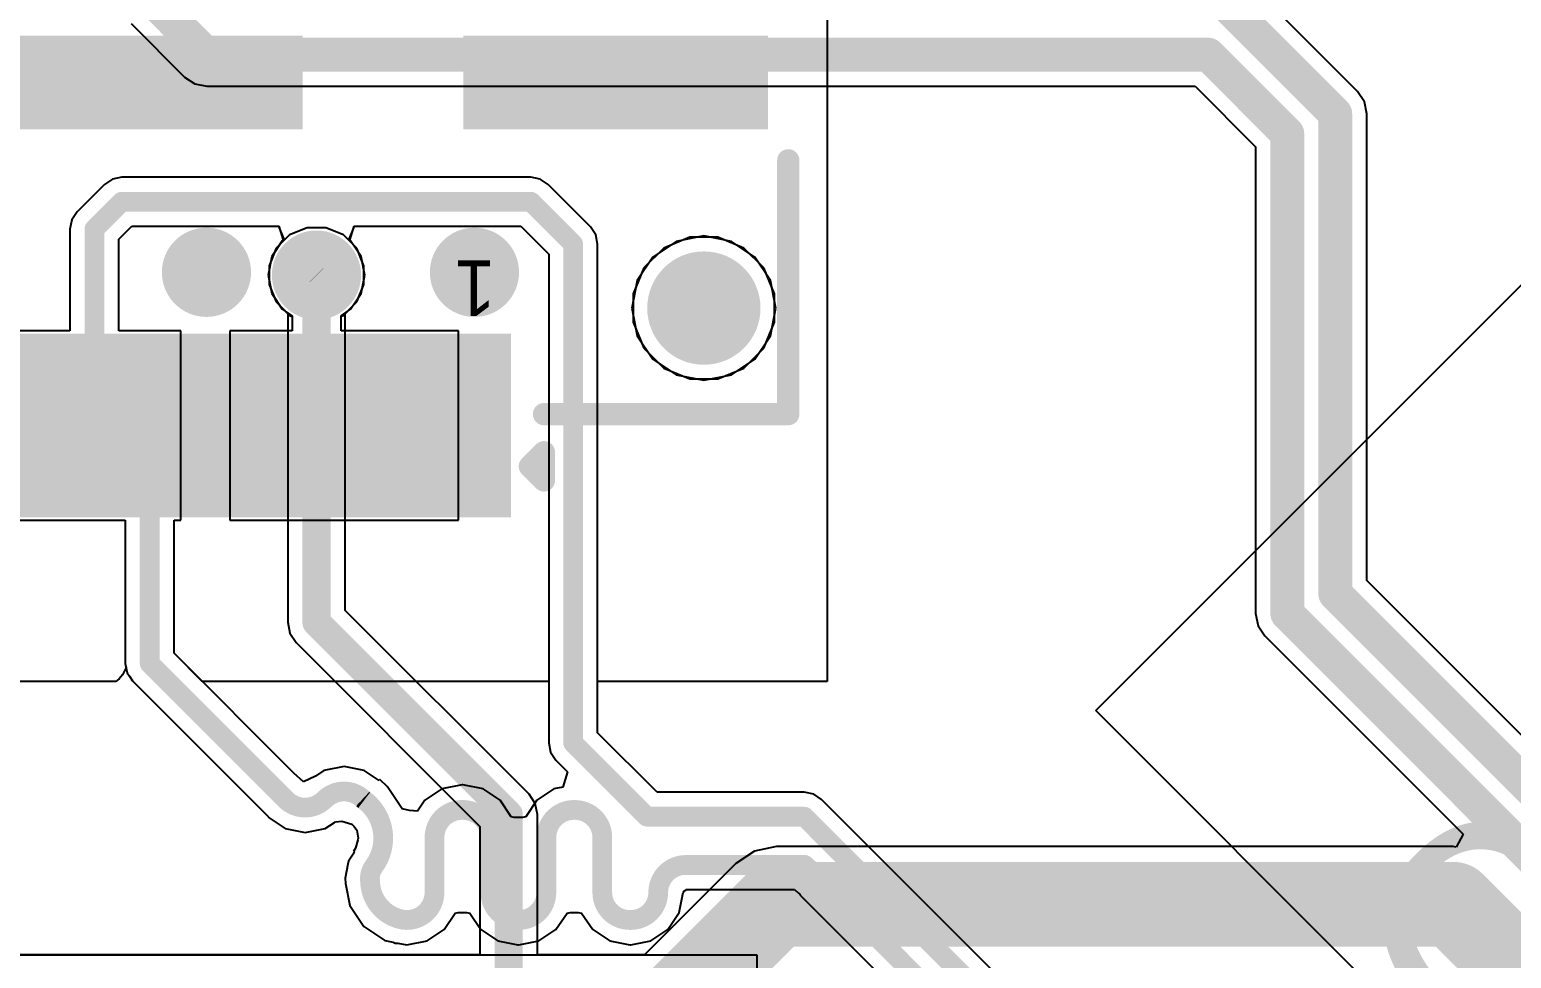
# Model space of a CAD drawing. Header units: millimetres. Extents: x -23 to 83, y -38 to 11.
# Drawn here: x 18.42 to 31.76, y -10.01 to -1.65 of the extents above; entities that cross this region are included whole.
import ezdxf

# ---------------------------------------------------------------- set-up
doc = ezdxf.new("R2010")
doc.units = ezdxf.units.MM
for name, color, linetype in [('BottomLayer', 5, 'Continuous'), ('BottomSolder', 6, 'Continuous'), ('PadHoleLayer', 156, 'Continuous'), ('TopLayer', 1, 'Continuous'), ('TopOverlay', 2, 'Continuous'), ('TopPaste', 8, 'Continuous'), ('TopSolder', 216, 'Continuous'), ('ViaHoleLayer', 16, 'Continuous')]:
    doc.layers.add(name, color=color, linetype=linetype)
doc.styles.add('Arial', font='', dxfattribs={"height": 0.2})
doc.styles.get('Arial').set_extended_font_data('Arial')

# ---------------------------------------------------------------- blocks, each defined once
blk = doc.blocks.new('QTH_030_01_L_D_A_K_TR_2')
at = {"layer": 'BottomSolder'}
h = blk.add_hatch(color=6, dxfattribs=at)
edge = h.paths.add_edge_path()
edge.add_arc((-9.2399993, 2.03000102), 0.1016, 0, 360)
at = {"layer": 'PadHoleLayer'}
h = blk.add_hatch(color=156, dxfattribs=at)
edge = h.paths.add_edge_path()
edge.add_arc((-9.2399993, 2.03000102), 0.50999898, 0, 360)
at = {"layer": 'TopLayer'}
for points in [[(-7.402501069999999, 3.811000759999999), (-7.09750041, 3.811000759999999), (-7.09750041, 2.36100112), (-7.402501069999999, 2.36100112)], [(-6.90249953, 3.811000759999999), (-6.59749887, 3.811000759999999), (-6.59749887, 2.36100112), (-6.90249953, 2.36100112)], [(-6.40250053, 3.811000759999999), (-6.097499869999999, 3.811000759999999), (-6.097499869999999, 2.36100112), (-6.40250053, 2.36100112)], [(-5.902501529999999, 3.811000759999999), (-5.597500869999999, 3.811000759999999), (-5.597500869999999, 2.36100112), (-5.902501529999999, 2.36100112)], [(-5.40249999, 3.811000759999999), (-5.09749933, 3.811000759999999), (-5.09749933, 2.36100112), (-5.40249999, 2.36100112)], [(-4.90250099, 3.811000759999999), (-4.59750033, 3.811000759999999), (-4.59750033, 2.36100112), (-4.90250099, 2.36100112)], [(-4.40249945, 3.811000759999999), (-4.09749879, 3.811000759999999), (-4.09749879, 2.36100112), (-4.40249945, 2.36100112)], [(-3.90250045, 3.811000759999999), (-3.59749979, 3.811000759999999), (-3.59749979, 2.36100112), (-3.90250045, 2.36100112)], [(-3.40250145, 3.811000759999999), (-3.09750079, 3.811000759999999), (-3.09750079, 2.36100112), (-3.40250145, 2.36100112)], [(-9.714999619999999, 0.32000063), (-7.17499962, 0.32000063), (-7.17499962, -0.32000063), (-9.714999619999999, -0.32000063)], [(-5.52500038, 0.32000063), (-0.8249996199999998, 0.32000063), (-0.8249996199999998, -0.32000063), (-5.52500038, -0.32000063)]]:
    blk.add_hatch(color=1, dxfattribs=at).paths.add_polyline_path(points)
at = {"layer": 'TopPaste'}
for points in [[(-7.402501069999999, 3.811000759999999), (-7.09750041, 3.811000759999999), (-7.09750041, 2.36100112), (-7.402501069999999, 2.36100112)], [(-6.90249953, 3.811000759999999), (-6.59749887, 3.811000759999999), (-6.59749887, 2.36100112), (-6.90249953, 2.36100112)], [(-6.40250053, 3.811000759999999), (-6.097499869999999, 3.811000759999999), (-6.097499869999999, 2.36100112), (-6.40250053, 2.36100112)], [(-5.902501529999999, 3.811000759999999), (-5.597500869999999, 3.811000759999999), (-5.597500869999999, 2.36100112), (-5.902501529999999, 2.36100112)], [(-5.40249999, 3.811000759999999), (-5.09749933, 3.811000759999999), (-5.09749933, 2.36100112), (-5.40249999, 2.36100112)], [(-4.90250099, 3.811000759999999), (-4.59750033, 3.811000759999999), (-4.59750033, 2.36100112), (-4.90250099, 2.36100112)], [(-4.40249945, 3.811000759999999), (-4.09749879, 3.811000759999999), (-4.09749879, 2.36100112), (-4.40249945, 2.36100112)], [(-3.90250045, 3.811000759999999), (-3.59749979, 3.811000759999999), (-3.59749979, 2.36100112), (-3.90250045, 2.36100112)], [(-3.40250145, 3.811000759999999), (-3.09750079, 3.811000759999999), (-3.09750079, 2.36100112), (-3.40250145, 2.36100112)], [(-9.714999619999999, 0.32000063), (-7.17499962, 0.32000063), (-7.17499962, -0.32000063), (-9.714999619999999, -0.32000063)], [(-5.52500038, 0.32000063), (-0.8249996199999998, 0.32000063), (-0.8249996199999998, -0.32000063), (-5.52500038, -0.32000063)]]:
    blk.add_hatch(color=8, dxfattribs=at).paths.add_polyline_path(points)
at = {"layer": 'TopSolder'}
for points in [[(-7.504101069999999, 3.91260076), (-6.99590041, 3.91260076), (-6.99590041, 2.25940112), (-7.504101069999999, 2.25940112)], [(-7.00409953, 3.91260076), (-6.49589887, 3.91260076), (-6.49589887, 2.25940112), (-7.00409953, 2.25940112)], [(-6.50410053, 3.91260076), (-5.99589987, 3.91260076), (-5.99589987, 2.25940112), (-6.50410053, 2.25940112)], [(-6.00410153, 3.91260076), (-5.49590087, 3.91260076), (-5.49590087, 2.25940112), (-6.00410153, 2.25940112)], [(-5.504099989999999, 3.91260076), (-4.995899329999999, 3.91260076), (-4.995899329999999, 2.25940112), (-5.504099989999999, 2.25940112)], [(-5.00410099, 3.91260076), (-4.49590033, 3.91260076), (-4.49590033, 2.25940112), (-5.00410099, 2.25940112)], [(-4.50409945, 3.91260076), (-3.99589879, 3.91260076), (-3.99589879, 2.25940112), (-4.50409945, 2.25940112)], [(-4.00410045, 3.91260076), (-3.49589979, 3.91260076), (-3.49589979, 2.25940112), (-4.00410045, 2.25940112)], [(-3.504101449999999, 3.91260076), (-2.99590079, 3.91260076), (-2.99590079, 2.25940112), (-3.504101449999999, 2.25940112)], [(-9.81659962, 0.42160063), (-7.07339962, 0.42160063), (-7.07339962, -0.42160063), (-9.81659962, -0.42160063)], [(-5.62660038, 0.42160063), (-0.7233996199999999, 0.42160063), (-0.7233996199999999, -0.42160063), (-5.62660038, -0.42160063)]]:
    blk.add_hatch(color=216, dxfattribs=at).paths.add_polyline_path(points)
h = blk.add_hatch(color=216, dxfattribs=at)
edge = h.paths.add_edge_path()
edge.add_arc((-9.2399993, 2.03000102), 0.1016, 0, 360)
at = {"layer": 'TopOverlay', "const_width": 0.1999996}
for points in [[(-7.67299964, 3.4544), (-7.799999639999999, 3.581399999999999)], [(-7.799999639999999, 3.581399999999999), (-7.799999639999999, 3.3274)], [(-7.67299964, 3.4544), (-7.799999639999999, 3.3274)], [(-7.799999639999999, 2.98500038), (-10.00000032, 2.98500038)], [(-10.00000032, 2.98500038), (-10.00000032, 0.7000011399999999)]]:
    blk.add_lwpolyline(points, dxfattribs=at)
at = {"layer": 'TopOverlay', "const_width": 0.0999998}
for points in [[(-7.849999540000001, 3.581399999999999, 1), (-7.74999974, 3.581399999999999, 1)], [(-7.849999540000001, 3.581399999999999, 1), (-7.74999974, 3.581399999999999, 1)], [(-7.72299954, 3.4544, 1), (-7.622999739999999, 3.4544, 1)], [(-7.72299954, 3.4544, 1), (-7.622999739999999, 3.4544, 1)], [(-7.849999540000001, 3.3274, 1), (-7.74999974, 3.3274, 1)], [(-7.849999540000001, 3.3274, 1), (-7.74999974, 3.3274, 1)], [(-10.05000022, 2.98500038, 1), (-9.950000419999999, 2.98500038, 1)], [(-10.05000022, 2.98500038, 1), (-9.950000419999999, 2.98500038, 1)], [(-7.849999540000001, 2.98500038, 1), (-7.74999974, 2.98500038, 1)], [(-10.05000022, 0.7000011399999999, 1), (-9.950000419999999, 0.7000011399999999, 1)]]:
    blk.add_lwpolyline(points, format="xyb", close=True, dxfattribs=at)
at = {"layer": 'TopOverlay'}
blk.add_text('1', height=0.499999, dxfattribs=at).set_placement((-7.365999999999999, 1.6002))

msp = doc.modelspace()

# ---------------------------------------------------------------- hatches: boundary and pattern name
at = {"layer": 'BottomLayer'}
h = msp.add_hatch(color=5, dxfattribs=at)
edge = h.paths.add_edge_path()
edge.add_arc((20.01144334, -3.83809494), 0.2999994, 0, 360)
h = msp.add_hatch(color=5, dxfattribs=at)
edge = h.paths.add_edge_path()
edge.add_arc((21.00204334, -3.86349494), 0.2999994, 0, 360)
h = msp.add_hatch(color=5, dxfattribs=at)
edge = h.paths.add_edge_path()
edge.add_arc((22.42444334, -3.83809494), 0.2999994, 0, 360)
at = {"layer": 'BottomSolder'}
h = msp.add_hatch(color=6, dxfattribs=at)
edge = h.paths.add_edge_path()
edge.add_arc((20.01144334, -3.83809494), 0.4015993999999999, 0, 360)
h = msp.add_hatch(color=6, dxfattribs=at)
edge = h.paths.add_edge_path()
edge.add_arc((21.00204334, -3.86349494), 0.4015993999999999, 0, 360)
h = msp.add_hatch(color=6, dxfattribs=at)
edge = h.paths.add_edge_path()
edge.add_arc((22.42444334, -3.83809494), 0.4015993999999999, 0, 360)
at = {"layer": 'TopLayer'}
h = msp.add_hatch(color=1, dxfattribs=at)
edge = h.paths.add_edge_path()
edge.add_arc((20.01144334, -3.83809494), 0.2999994, 0, 360)
h = msp.add_hatch(color=1, dxfattribs=at)
edge = h.paths.add_edge_path()
edge.add_arc((21.00204334, -3.86349494), 0.2999994, 0, 360)
h = msp.add_hatch(color=1, dxfattribs=at)
edge = h.paths.add_edge_path()
edge.add_arc((22.42444334, -3.83809494), 0.2999994, 0, 360)
at = {"layer": 'TopSolder'}
h = msp.add_hatch(color=216, dxfattribs=at)
edge = h.paths.add_edge_path()
edge.add_arc((20.01144334, -3.83809494), 0.4015993999999999, 0, 360)
h = msp.add_hatch(color=216, dxfattribs=at)
edge = h.paths.add_edge_path()
edge.add_arc((21.00204334, -3.86349494), 0.4015993999999999, 0, 360)
h = msp.add_hatch(color=216, dxfattribs=at)
edge = h.paths.add_edge_path()
edge.add_arc((22.42444334, -3.83809494), 0.4015993999999999, 0, 360)
at = {"layer": 'ViaHoleLayer'}
h = msp.add_hatch(color=16, dxfattribs=at)
edge = h.paths.add_edge_path()
edge.add_arc((20.01144334, -3.83809494), 0.1499997, 0, 360)
h = msp.add_hatch(color=16, dxfattribs=at)
edge = h.paths.add_edge_path()
edge.add_arc((21.00204334, -3.86349494), 0.1499997, 0, 360)
h = msp.add_hatch(color=16, dxfattribs=at)
edge = h.paths.add_edge_path()
edge.add_arc((22.42444334, -3.83809494), 0.1499997, 0, 360)

# ---------------------------------------------------------------- linework, layer by layer
at = {"layer": 'BottomLayer'}
for p, q in [((30.37662962, -2.2104985), (29.41249642, -1.24636276)), ((19.33282392, -1.59949388), (19.8143622, -2.08102962)), ((19.8143622, -2.08102962), (19.81436728, -2.08103724)), ((19.81436728, -2.08103724), (19.90678772, -2.14278972)), ((19.90678772, -2.14278972), (20.01580452, -2.1644737)), ((20.01580452, -2.1644737), (28.91420176, -2.1644737)), ((28.91420176, -2.1644737), (29.4585263, -2.7087957)), ((30.37663724, -2.21050358), (30.37662962, -2.2104985)), ((30.43838972, -2.30292402), (30.37663724, -2.21050358)), ((30.4600737, -2.41194082), (30.43838972, -2.30292402)), ((30.4600737, -6.612999219999999), (30.4600737, -2.41194082)), ((29.4585263, -2.7087957), (29.4585263, -6.909843939999999)), ((20.91710828, -3.43649554), (20.7601693, -3.5015043)), ((21.0869784, -3.43649554), (20.91710828, -3.43649554)), ((21.24391738, -3.5015043), (21.0869784, -3.43649554)), ((20.7601693, -3.5015043), (20.6400527, -3.6216209)), ((21.36403398, -3.6216209), (21.24391738, -3.5015043)), ((24.3634514, -3.52304604), (24.12932944, -3.62002324)), ((24.6168672, -3.52304604), (24.3634514, -3.52304604)), ((24.85098916, -3.62002324), (24.6168672, -3.52304604)), ((20.6400527, -3.6216209), (20.57504394, -3.77855988)), ((21.42904274, -3.77855988), (21.36403398, -3.6216209)), ((24.12932944, -3.62002324), (23.95013752, -3.79921516)), ((25.03018108, -3.79921516), (24.85098916, -3.62002324)), ((20.57504394, -3.77855988), (20.57504394, -3.94843)), ((21.42904274, -3.94843), (21.42904274, -3.77855988)), ((23.95013752, -3.79921516), (23.85316032, -4.03333712)), ((25.12715828, -4.03333712), (25.03018108, -3.79921516)), ((20.57504394, -3.94843), (20.6400527, -4.10536898)), ((21.36403398, -4.10536898), (21.42904274, -3.94843)), ((20.6400527, -4.10536898), (20.74306748, -4.20838376)), ((21.2610192, -4.20838376), (21.36403398, -4.10536898)), ((23.85316032, -4.03333712), (23.85316032, -4.28675292)), ((25.12715828, -4.28675292), (25.12715828, -4.03333712)), ((20.74306748, -4.20838376), (20.74306748, -6.98826898)), ((21.2610192, -6.88099716), (21.2610192, -4.20838376)), ((23.85316032, -4.28675292), (23.95013752, -4.52087488)), ((25.03018108, -4.52087488), (25.12715828, -4.28675292)), ((23.95013752, -4.52087488), (24.12932944, -4.7000668)), ((24.85098916, -4.7000668), (25.03018108, -4.52087488)), ((24.12932944, -4.7000668), (24.3634514, -4.797044)), ((24.3634514, -4.797044), (24.6168672, -4.797044)), ((24.6168672, -4.797044), (24.85098916, -4.7000668)), ((32.17499534, -8.32792086), (30.4600737, -6.612999219999999)), ((22.91612384, -8.536101799999999), (21.2610192, -6.88099716)), ((29.4585263, -6.909843939999999), (29.45852376, -6.909856639999999)), ((29.45852376, -6.909856639999999), (29.48021028, -7.01887344)), ((20.74306748, -6.98826898), (20.76278042, -7.0873747)), ((29.48021028, -7.01887344), (29.54196276, -7.11129388)), ((20.76278042, -7.0873747), (20.8189195, -7.171392819999999)), ((20.8189195, -7.171392819999999), (22.47402414, -8.826497459999999)), ((29.54196276, -7.11129388), (31.32616544, -8.89549402)), ((22.97226292, -8.620119919999999), (22.91612384, -8.536101799999999)), ((22.99197586, -8.71922564), (22.97226292, -8.620119919999999)), ((22.99197586, -9.9822), (22.99197586, -8.71922564)), ((22.47402414, -8.826497459999999), (22.47402414, -9.9822)), ((31.32616544, -8.89549402), (31.2636027, -9.01253976)), ((24.94642458, -9.046474159999999), (24.77838834, -9.15875232)), ((25.14463602, -9.00704828), (24.94642458, -9.046474159999999)), ((31.23599798, -9.00704828), (25.14463602, -9.00704828)), ((31.2636027, -9.01253976), (31.23599798, -9.00704828)), ((24.77838834, -9.15875232), (23.95494066, -9.9822)), ((4.495799999999999, -9.9822), (24.9682, -9.9822)), ((22.47402414, -9.9822), (4.495799999999999, -9.9822)), ((23.95494066, -9.9822), (22.99197586, -9.9822)), ((24.9682, -9.9822), (24.9682, -27.2034))]:
    msp.add_line(p, q, dxfattribs=at)
for points, const_width in [([(19.53426116, -1.39805664), (20.01580452, -1.8796)], 0.3048), ([(29.21105918, -1.4478), (30.1752, -2.41194082)], 0.3048), ([(20.01580452, -1.8796), (29.03220254, -1.8796)], 0.3048), ([(29.03220254, -1.8796), (29.7434, -2.59079746)], 0.3048), ([(30.1752, -6.731), (30.1752, -2.41194082)], 0.3048), ([(29.7434, -6.909856639999999), (29.7434, -2.59079746)], 0.3048), ([(21.00204334, -6.98826898), (21.00204334, -3.86349494)], 0.254), ([(30.1752, -6.731), (30.20898708, -6.76478708)], 0.3048), ([(30.20898708, -6.76478708), (32.01542491999999, -8.57122492)], 0.3048), ([(29.7434, -6.909856639999999), (33.23671534, -10.40317198)], 0.3048), ([(21.00204334, -6.98826898), (22.733, -8.71922564)], 0.254), ([(22.733, -10.7188), (22.733, -8.71922564)], 0.254), ([(22.1234, -12.54623602), (25.14463602, -9.524999999999999)], 0.7619999999999999), ([(25.14463602, -9.524999999999999), (31.23599798, -9.524999999999999)], 0.7619999999999999), ([(31.23599798, -9.524999999999999), (33.36291016, -11.65191218)], 0.7619999999999999)]:
    msp.add_lwpolyline(points, dxfattribs=dict(at, const_width=const_width))
for points, const_width in [([(19.93960452, -1.8796, 1), (20.09200452, -1.8796, 1)], 0.1524), ([(19.93960452, -1.8796, 1), (20.09200452, -1.8796, 1)], 0.1524), ([(28.95600254, -1.8796, 1), (29.10840254, -1.8796, 1)], 0.1524), ([(28.95600254, -1.8796, 1), (29.10840254, -1.8796, 1)], 0.1524), ([(30.099, -2.41194082, 1), (30.2514, -2.41194082, 1)], 0.1524), ([(30.099, -2.41194082, 1), (30.2514, -2.41194082, 1)], 0.1524), ([(29.6672, -2.59079746, 1), (29.8196, -2.59079746, 1)], 0.1524), ([(29.6672, -2.59079746, 1), (29.8196, -2.59079746, 1)], 0.1524), ([(20.93854334, -3.86349494, 1), (21.06554334, -3.86349494, 1)], 0.127), ([(30.099, -6.731, 1), (30.2514, -6.731, 1)], 0.1524), ([(30.099, -6.731, 1), (30.2514, -6.731, 1)], 0.1524), ([(30.13278708, -6.76478708, 1), (30.28518708, -6.76478708, 1)], 0.1524), ([(30.13278708, -6.76478708, 1), (30.28518708, -6.76478708, 1)], 0.1524), ([(29.6672, -6.909856639999999, 1), (29.8196, -6.909856639999999, 1)], 0.1524), ([(29.6672, -6.909856639999999, 1), (29.8196, -6.909856639999999, 1)], 0.1524), ([(20.93854334, -6.98826898, 1), (21.06554334, -6.98826898, 1)], 0.127), ([(20.93854334, -6.98826898, 1), (21.06554334, -6.98826898, 1)], 0.127), ([(22.6695, -8.71922564, 1), (22.7965, -8.71922564, 1)], 0.127), ([(22.6695, -8.71922564, 1), (22.7965, -8.71922564, 1)], 0.127), ([(24.95413602, -9.524999999999999, 1), (25.33513602, -9.524999999999999, 1)], 0.3809999999999999), ([(24.95413602, -9.524999999999999, 1), (25.33513602, -9.524999999999999, 1)], 0.3809999999999999), ([(31.04549798, -9.524999999999999, 1), (31.42649798, -9.524999999999999, 1)], 0.3809999999999999), ([(31.04549798, -9.524999999999999, 1), (31.42649798, -9.524999999999999, 1)], 0.3809999999999999)]:
    msp.add_lwpolyline(points, format="xyb", close=True, dxfattribs=dict(at, const_width=const_width))
at = {"layer": 'TopLayer'}
for p, q in [((25.5999488, 2.89290506), (25.5999488, -7.521094939999999)), ((19.0937896, -3.04743866), (18.8469016, -3.2943292)), ((19.0937896, -3.04743866), (18.8469016, -3.2943292)), ((19.16520424, -2.99972222), (19.0937896, -3.04743866)), ((19.16520424, -2.99972222), (19.0937896, -3.04743866)), ((19.24944334, -2.98296584), (19.16520424, -2.99972222)), ((19.24944334, -2.98296584), (19.16520424, -2.99972222)), ((22.93244334, -2.98296584), (19.24944334, -2.98296584)), ((22.93244334, -2.98296584), (19.24944334, -2.98296584)), ((23.01668244, -2.99972222), (22.93244334, -2.98296584)), ((23.01668244, -2.99972222), (22.93244334, -2.98296584)), ((23.08809708, -3.0474412), (23.01668244, -2.99972222)), ((23.08809708, -3.0474412), (23.01668244, -2.99972222)), ((23.46909708, -3.4284412), (23.08809708, -3.0474412)), ((23.46909708, -3.4284412), (23.08809708, -3.0474412)), ((18.8469016, -3.2943292), (18.79918262, -3.36574384)), ((18.8469016, -3.2943292), (18.79918262, -3.36574384)), ((18.79918262, -3.36574384), (18.78242624, -3.44998294)), ((18.79918262, -3.36574384), (18.78242624, -3.44998294)), ((18.78242624, -3.44998294), (18.78242624, -4.364045119999999)), ((18.78242624, -3.44998294), (18.78242624, -4.364045119999999)), ((19.22268444, -3.54116132), (19.34062426, -3.42322404)), ((19.22268444, -3.54116132), (19.34062426, -3.42322404)), ((19.34062426, -3.42322404), (20.65884362, -3.42322404)), ((19.34062426, -3.42322404), (20.66378392, -3.42322404)), ((20.65884362, -3.42322404), (20.71144956, -3.55022404)), ((20.66378392, -3.42322404), (20.70231064, -3.55022404)), ((21.29263712, -3.55022404), (21.34524306, -3.42322404)), ((21.30177604, -3.55022404), (21.34030276, -3.42322404)), ((21.34030276, -3.42322404), (22.84126496, -3.42322404)), ((21.34524306, -3.42322404), (22.84126496, -3.42322404)), ((22.84126496, -3.42322404), (23.09331424, -3.67527332)), ((22.84126496, -3.42322404), (23.09331424, -3.67527332)), ((23.51681606, -3.49985584), (23.46909708, -3.4284412)), ((23.51681606, -3.49985584), (23.46909708, -3.4284412)), ((19.22268444, -4.364045119999999), (19.22268444, -3.54116132)), ((19.22268444, -4.364045119999999), (19.22268444, -3.54116132)), ((20.69419534, -3.55564694), (20.5998191, -3.69688872)), ((20.71144956, -3.55022404), (20.6400527, -3.6216209)), ((20.70231064, -3.55022404), (20.69419534, -3.55564694)), ((21.36403398, -3.6216209), (21.29263712, -3.55022404)), ((21.30989134, -3.55564694), (21.30177604, -3.55022404)), ((21.40426758, -3.69688872), (21.30989134, -3.55564694)), ((23.53357244, -3.58409494), (23.51681606, -3.49985584)), ((23.53357244, -3.58409494), (23.51681606, -3.49985584)), ((23.53357244, -7.98226242), (23.53357244, -3.58409494)), ((23.53357244, -7.521094939999999), (23.53357244, -3.58409494)), ((24.24161522, -3.56000558), (24.03090952, -3.70079524)), ((24.3634514, -3.52304604), (24.12932944, -3.62002324)), ((24.4901593, -3.51056702), (24.24161522, -3.56000558)), ((24.6168672, -3.52304604), (24.3634514, -3.52304604)), ((24.73870338, -3.56000558), (24.4901593, -3.51056702)), ((24.85098916, -3.62002324), (24.6168672, -3.52304604)), ((24.94940908, -3.70079524), (24.73870338, -3.56000558)), ((20.5998191, -3.69688872), (20.56667972, -3.86349494)), ((20.6400527, -3.6216209), (20.57504394, -3.77855988)), ((21.42904274, -3.77855988), (21.36403398, -3.6216209)), ((21.43740696, -3.86349494), (21.40426758, -3.69688872)), ((23.09331424, -3.67527332), (23.09331424, -8.0734408)), ((23.09331424, -3.67527332), (23.09331424, -7.521094939999999)), ((24.03090952, -3.70079524), (23.89011986, -3.91150094)), ((24.12932944, -3.62002324), (23.95013752, -3.79921516)), ((25.03018108, -3.79921516), (24.85098916, -3.62002324)), ((25.09019874, -3.91150094), (24.94940908, -3.70079524)), ((28.02010652, -7.783070539999999), (32.10950652, -3.69367054)), ((20.56667972, -3.86349494), (20.5998191, -4.03010116)), ((20.57504394, -3.77855988), (20.57504394, -3.94843)), ((21.40426758, -4.03010116), (21.43740696, -3.86349494)), ((21.42904274, -3.94843), (21.42904274, -3.77855988)), ((23.95013752, -3.79921516), (23.85316032, -4.03333712)), ((25.12715828, -4.03333712), (25.03018108, -3.79921516)), ((20.57504394, -3.94843), (20.6400527, -4.10536898)), ((21.36403398, -4.10536898), (21.42904274, -3.94843)), ((23.89011986, -3.91150094), (23.8406813, -4.160045019999999)), ((25.1396373, -4.160045019999999), (25.09019874, -3.91150094)), ((20.5998191, -4.03010116), (20.69419534, -4.17134294)), ((20.6400527, -4.10536898), (20.7601693, -4.22548558)), ((21.24391738, -4.22548558), (21.36403398, -4.10536898)), ((21.30989134, -4.17134294), (21.40426758, -4.03010116)), ((23.85316032, -4.03333712), (23.85316032, -4.28675292)), ((25.12715828, -4.28675292), (25.12715828, -4.03333712)), ((20.69419534, -4.17134294), (20.78293024, -4.230634159999999)), ((20.7601693, -4.22548558), (20.78293024, -4.23491406)), ((20.78293024, -4.230634159999999), (20.78293024, -4.364045119999999)), ((20.78293024, -4.23491406), (20.78293024, -4.364045119999999)), ((21.22318844, -4.229277799999999), (21.30989134, -4.17134294)), ((21.22318844, -4.23407332), (21.24391738, -4.22548558)), ((21.22318844, -4.364045119999999), (21.22318844, -4.229277799999999)), ((21.22318844, -4.364045119999999), (21.22318844, -4.23407332)), ((23.8406813, -4.160045019999999), (23.89011986, -4.4085891)), ((25.09019874, -4.4085891), (25.1396373, -4.160045019999999)), ((18.78242624, -4.364045119999999), (17.72066052, -4.364045119999999)), ((18.78242624, -4.364045119999999), (17.72066052, -4.364045119999999)), ((19.77965818, -4.364045119999999), (19.22268444, -4.364045119999999)), ((19.77965818, -4.364045119999999), (19.22268444, -4.364045119999999)), ((19.77965818, -6.06804476), (19.77965818, -4.364045119999999)), ((19.77965818, -6.06804476), (19.77965818, -4.364045119999999)), ((20.78293024, -4.364045119999999), (20.2206606, -4.364045119999999)), ((20.2206606, -4.364045119999999), (20.2206606, -6.06804476)), ((20.78293024, -4.364045119999999), (20.2206606, -4.364045119999999)), ((20.2206606, -4.364045119999999), (20.2206606, -6.06804476)), ((22.27965826, -4.364045119999999), (21.22318844, -4.364045119999999)), ((22.27965826, -4.364045119999999), (21.22318844, -4.364045119999999)), ((22.27965826, -6.06804476), (22.27965826, -4.364045119999999)), ((22.27965826, -6.06804476), (22.27965826, -4.364045119999999)), ((23.85316032, -4.28675292), (23.95013752, -4.52087488)), ((25.03018108, -4.52087488), (25.12715828, -4.28675292)), ((23.89011986, -4.4085891), (24.03090952, -4.6192948)), ((23.95013752, -4.52087488), (24.12932944, -4.7000668)), ((24.85098916, -4.7000668), (25.03018108, -4.52087488)), ((24.94940908, -4.6192948), (25.09019874, -4.4085891)), ((24.03090952, -4.6192948), (24.24161522, -4.76008446)), ((24.73870338, -4.76008446), (24.94940908, -4.6192948)), ((24.12932944, -4.7000668), (24.3634514, -4.797044)), ((24.24161522, -4.76008446), (24.4901593, -4.809523019999999)), ((24.3634514, -4.797044), (24.6168672, -4.797044)), ((24.4901593, -4.809523019999999), (24.73870338, -4.76008446)), ((24.6168672, -4.797044), (24.85098916, -4.7000668)), ((17.72066052, -6.06804476), (19.28003002, -6.06804476)), ((17.72066052, -6.06804476), (19.28003002, -6.06804476)), ((19.28003002, -6.06804476), (19.28003002, -7.35853494)), ((19.28003002, -6.06804476), (19.28003002, -7.35853494)), ((19.72028822, -7.26736672), (19.72028822, -6.06804476)), ((19.72028822, -6.06804476), (19.77965818, -6.06804476)), ((19.72028822, -7.26736672), (19.72028822, -6.06804476)), ((19.72028822, -6.06804476), (19.77965818, -6.06804476)), ((20.2206606, -6.06804476), (22.27965826, -6.06804476)), ((20.2206606, -6.06804476), (22.27965826, -6.06804476)), ((20.79753016, -8.34483472), (19.72028822, -7.26736672)), ((19.9739631, -7.521094939999999), (19.72028822, -7.26736672)), ((19.2544954, -7.46149638), (19.22607788, -7.49792506)), ((19.28710392, -7.394092399999999), (19.2544954, -7.46149638)), ((19.28003002, -7.35853494), (19.2911603, -7.414491139999999)), ((19.28003002, -7.35853494), (19.28710392, -7.394092399999999)), ((19.2911603, -7.414491139999999), (19.29677878, -7.44275372)), ((19.29677878, -7.44275372), (19.29678386, -7.44276134)), ((19.29678386, -7.44276134), (19.2967864, -7.44277404)), ((19.2967864, -7.44277404), (19.31774902, -7.47414558)), ((19.19637512, -7.521094939999999), (5.025948799999999, -7.521094939999999)), ((19.22607788, -7.49792506), (19.19637512, -7.521094939999999)), ((19.31774902, -7.47414558), (19.3444876, -7.514173439999999)), ((19.3444876, -7.514173439999999), (20.56901906, -8.7389589)), ((23.09331424, -7.521094939999999), (19.9739631, -7.521094939999999)), ((25.5999488, -7.521094939999999), (23.53357244, -7.521094939999999)), ((34.26850652, -14.03147054), (28.02010652, -7.783070539999999)), ((24.06878346, -8.5174709), (23.53357244, -7.98226242)), ((23.09331424, -8.0734408), (23.11007062, -8.1576799)), ((23.11007062, -8.1576799), (23.1577896, -8.22909454)), ((23.1577896, -8.22909454), (23.26243252, -8.33373746)), ((20.88522874, -8.422784779999999), (20.79753016, -8.34483472)), ((20.99180968, -8.37349354), (20.88522874, -8.422784779999999)), ((21.06921364, -8.3217766), (20.99180968, -8.37349354)), ((21.25009212, -8.2857975), (21.06921364, -8.3217766)), ((21.4309706, -8.3217766), (21.25009212, -8.2857975)), ((21.56654818, -8.412365699999999), (21.4309706, -8.3217766)), ((23.26243252, -8.33373746), (23.2206292, -8.471542620000001)), ((21.57193552, -8.405309579999999), (21.56654818, -8.412365699999999)), ((21.57667008, -8.40727046), (21.57193552, -8.405309579999999)), ((21.63941062, -8.46641436), (21.57667008, -8.40727046)), ((21.63967478, -8.466653119999998), (21.63941062, -8.46641436)), ((21.65841236, -8.49470742), (21.63967478, -8.466653119999998)), ((21.77387568, -8.66751124), (21.65841236, -8.49470742)), ((22.1315788, -8.487791), (21.97824662, -8.59024444)), ((22.31244204, -8.45181444), (22.1315788, -8.487791)), ((22.32083166, -8.45180682), (22.31244204, -8.45180936)), ((22.31244204, -8.45180936), (22.31244204, -8.45181444)), ((22.32083166, -8.45180936), (22.32083166, -8.45180682)), ((22.50169744, -8.487791), (22.32083166, -8.45180936)), ((22.65502962, -8.59024444), (22.50169744, -8.487791)), ((23.1389428, -8.487791), (22.98561062, -8.59024444)), ((23.2206292, -8.471542620000001), (23.1389428, -8.487791)), ((25.39471426, -8.5174709), (24.06878346, -8.5174709)), ((25.47895335999999, -8.53422728), (25.39471426, -8.5174709)), ((25.550368, -8.581946259999999), (25.47895335999999, -8.53422728)), ((21.83855678, -8.683099219999999), (21.77387568, -8.66751124)), ((21.97824662, -8.59024444), (21.91302958, -8.68784902)), ((22.75454428, -8.73917734), (22.65502962, -8.59024444)), ((22.98561062, -8.59024444), (22.88609596, -8.73917734)), ((33.22334224, -16.25491796), (25.550368, -8.581946259999999)), ((20.56901906, -8.7389589), (20.5656053, -8.742410759999999)), ((20.5656053, -8.742410759999999), (20.71894764, -8.84486928)), ((21.0807046, -8.84486928), (21.16376514, -8.78937028)), ((21.16376514, -8.78937028), (21.17480144, -8.78430552)), ((21.17480144, -8.78430552), (21.2314917, -8.778107919999998)), ((21.2314917, -8.778107919999998), (21.32160074, -8.80362984)), ((21.32160074, -8.80362984), (21.34260146, -8.82551702)), ((21.91302958, -8.68784902), (21.83855678, -8.683099219999999)), ((22.78274336, -8.74357408), (22.75454428, -8.73917734)), ((22.85789688, -8.74357408), (22.78274336, -8.74357408)), ((22.88609596, -8.73917734), (22.85789688, -8.74357408)), ((20.71894764, -8.84486928), (20.89982612, -8.88084838)), ((20.89982612, -8.88084838), (21.0807046, -8.84486928)), ((21.34260146, -8.82551702), (21.36444546, -8.859357439999998)), ((21.36444546, -8.859357439999998), (21.37860342, -8.93053332)), ((21.37860342, -8.93053332), (21.37575608, -8.94484876)), ((21.34423468, -9.05790416), (21.29036382, -9.13852376)), ((21.35448866, -9.02113258), (21.33534214, -9.04978378)), ((21.33534214, -9.04978378), (21.3360254, -9.05040608)), ((21.3360254, -9.05040608), (21.34423468, -9.05790416)), ((21.37575608, -8.94484876), (21.35448866, -9.02113258)), ((21.28528128, -9.16408378), (21.25980762, -9.292140419999999)), ((21.29036382, -9.13852376), (21.28528128, -9.16408378)), ((21.25980762, -9.292140419999999), (21.25981016, -9.2921582)), ((21.25981016, -9.2921582), (21.26271592, -9.338805299999999)), ((21.26271592, -9.338805299999999), (21.26271846, -9.33880784)), ((21.26271846, -9.33880784), (21.30196146, -9.5360871)), ((24.26827506, -9.60061326), (24.30425162, -9.41974494)), ((24.30425162, -9.41974494), (24.3063014, -9.41974494)), ((24.3063014, -9.41974494), (24.31234152, -9.40516534)), ((24.31234152, -9.40516534), (24.32692112, -9.39912522)), ((24.32692112, -9.39912522), (24.32692112, -9.39222404)), ((24.32692112, -9.39222404), (25.30698012, -9.39222404)), ((25.30698012, -9.39222404), (25.34188734, -9.42713126)), ((25.34188734, -9.42713126), (25.35112278, -9.43330346)), ((25.35112278, -9.43330346), (25.35726958, -9.4425008)), ((25.35726958, -9.4425008), (32.74434396, -16.82957518)), ((21.30196146, -9.5360871), (21.4289132, -9.726081639999999)), ((22.15134762, -9.753945439999999), (22.25086228, -9.605012539999999)), ((22.25086228, -9.605012539999999), (22.27906136, -9.6006158)), ((22.27906136, -9.6006158), (22.35421488, -9.6006158)), ((22.35421488, -9.6006158), (22.38241396, -9.605012539999999)), ((22.38241396, -9.605012539999999), (22.48192862, -9.753945439999999)), ((23.15871162, -9.753945439999999), (23.2580307, -9.60530464)), ((23.2580307, -9.60530464), (23.28866564, -9.6006158)), ((23.28866564, -9.6006158), (23.3590846, -9.6006158)), ((23.3590846, -9.6006158), (23.38971954, -9.60530464)), ((23.38971954, -9.60530464), (23.48903862, -9.753945439999999)), ((24.16582162, -9.753945439999999), (24.26827506, -9.60061326)), ((21.4289132, -9.726081639999999), (21.61890774, -9.85303338)), ((21.61890774, -9.85303338), (21.69398506, -9.86796858)), ((21.69398506, -9.86796858), (21.70929364, -9.8749231)), ((21.81714712, -9.89237544), (21.99801544, -9.856398879999999)), ((21.99801544, -9.856398879999999), (22.15134762, -9.753945439999999)), ((22.48192862, -9.753945439999999), (22.6352608, -9.856398879999999)), ((22.6352608, -9.856398879999999), (22.81612658, -9.89238052)), ((22.8245162, -9.89237544), (23.00537944, -9.856398879999999)), ((23.00537944, -9.856398879999999), (23.15871162, -9.753945439999999)), ((23.48903862, -9.753945439999999), (23.6423708, -9.856398879999999)), ((23.6423708, -9.856398879999999), (23.82323658, -9.89238052)), ((23.8316262, -9.89237544), (24.01248944, -9.856398879999999)), ((24.01248944, -9.856398879999999), (24.16582162, -9.753945439999999)), ((21.70929364, -9.8749231), (21.7101801, -9.87513138)), ((21.7101801, -9.87513138), (21.73459458, -9.875956879999999)), ((21.73459458, -9.875956879999999), (21.81714712, -9.89237544)), ((22.81612658, -9.89238052), (22.81612658, -9.892383059999998)), ((22.81612658, -9.892383059999998), (22.8245162, -9.89238052)), ((22.8245162, -9.89238052), (22.8245162, -9.89237544)), ((23.82323658, -9.89238052), (23.82323658, -9.892383059999998)), ((23.82323658, -9.892383059999998), (23.8316262, -9.89238052)), ((23.8316262, -9.89238052), (23.8316262, -9.89237544))]:
    msp.add_line(p, q, dxfattribs=at)
at = {"layer": 'TopLayer', "const_width": 0.1778}
for points in [[(19.00255534, -3.44998294), (19.24944334, -3.20309494)], [(19.24944334, -3.20309494), (22.93244334, -3.20309494)], [(22.93244334, -3.20309494), (23.31344334, -3.58409494)], [(19.00255534, -5.21604494), (19.00255534, -3.44998294)], [(23.31344334, -8.0734408), (23.31344334, -3.58409494)], [(21.00204334, -3.86349494), (21.00305934, -3.86451094)], [(21.00305934, -5.21604494), (21.00305934, -3.86451094)], [(19.50015912, -7.35853494), (19.50015912, -5.21604494)], [(19.50015912, -7.35853494), (20.72469312, -8.58332294)], [(23.31344334, -8.0734408), (23.97760254, -8.737599999999999)], [(21.4188929, -8.577214239999998), (21.41972348, -8.57799148)], [(23.97760254, -8.737599999999999), (25.39471426, -8.737599999999999)], [(25.39471426, -8.737599999999999), (33.13216131999999, -16.47504706)], [(22.06479712, -9.41974494), (22.06479712, -8.924444939999999)], [(22.56847912, -9.41974494), (22.56847912, -8.924444939999999)], [(23.07216112, -9.41974494), (23.07216112, -8.924444939999999)], [(23.57558912, -9.41974494), (23.57558912, -8.924444939999999)], [(24.32692112, -9.17209494), (25.3981585, -9.17209494)], [(25.3981585, -9.17209494), (25.49754108, -9.27147752)], [(25.51292332, -9.28684706), (33.00592332, -16.77984706)], [(21.4836121, -9.30035478), (21.48491512, -9.328531)], [(21.7595069, -9.6605979), (21.7603959, -9.66080618)]]:
    msp.add_lwpolyline(points, dxfattribs=at)
at = {"layer": 'TopLayer', "const_width": 0.08889999999999999}
for points in [[(19.20499334, -3.20309494, 1), (19.29389334, -3.20309494, 1)], [(19.20499334, -3.20309494, 1), (19.29389334, -3.20309494, 1)], [(22.88799334, -3.20309494, 1), (22.97689334, -3.20309494, 1)], [(22.88799334, -3.20309494, 1), (22.97689334, -3.20309494, 1)], [(18.95810534, -3.44998294, 1), (19.04700534, -3.44998294, 1)], [(18.95810534, -3.44998294, 1), (19.04700534, -3.44998294, 1)], [(23.26899334, -3.58409494, 1), (23.35789334, -3.58409494, 1)], [(23.26899334, -3.58409494, 1), (23.35789334, -3.58409494, 1)], [(20.95759334, -3.86349494, 1), (21.04649334, -3.86349494, 1)], [(20.95860934, -3.86451094, 1), (21.04750934, -3.86451094, 1)], [(20.95860934, -3.86451094, 1), (21.04750934, -3.86451094, 1)], [(18.95810534, -5.21604494, 1), (19.04700534, -5.21604494, 1)], [(19.45570912, -5.21604494, 1), (19.54460912, -5.21604494, 1)], [(20.95860934, -5.21604494, 1), (21.04750934, -5.21604494, 1)], [(19.45570912, -7.35853494, 1), (19.54460912, -7.35853494, 1)], [(19.45570912, -7.35853494, 1), (19.54460912, -7.35853494, 1)], [(23.26899334, -8.0734408, 1), (23.35789334, -8.0734408, 1)], [(23.26899334, -8.0734408, 1), (23.35789334, -8.0734408, 1)], [(20.68024312, -8.58332294, 1), (20.76914312, -8.58332294, 1)], [(20.68024312, -8.58332294, 1), (20.76914312, -8.58332294, 1)], [(21.03050912, -8.58332294, 1), (21.11940912, -8.58332294, 1)], [(21.03050912, -8.58332294, 1), (21.11940912, -8.58332294, 1)], [(21.3744429, -8.577214239999998, 1), (21.4633429, -8.577214239999998, 1)], [(21.3744429, -8.577214239999998, 1), (21.4633429, -8.577214239999998, 1)], [(21.37527348, -8.57798894, 1), (21.46417348, -8.57798894, 1)], [(21.37527348, -8.57799148, 1), (21.46417348, -8.57799148, 1)], [(21.3877525, -8.58844866, 1), (21.4766525, -8.58844866, 1)], [(21.3877525, -8.58844866, 1), (21.4766525, -8.58844866, 1)], [(22.26799712, -8.67679494, 1), (22.35689712, -8.67679494, 1)], [(22.27637912, -8.67679494, 1), (22.36527912, -8.67679494, 1)], [(23.27536112, -8.67679494, 1), (23.36426112, -8.67679494, 1)], [(23.28348912, -8.67679494, 1), (23.37238912, -8.67679494, 1)], [(23.93315254, -8.737599999999999, 1), (24.02205254, -8.737599999999999, 1)], [(23.93315254, -8.737599999999999, 1), (24.02205254, -8.737599999999999, 1)], [(25.35026426, -8.737599999999999, 1), (25.43916426, -8.737599999999999, 1)], [(25.35026426, -8.737599999999999, 1), (25.43916426, -8.737599999999999, 1)], [(22.02034712, -8.924444939999999, 1), (22.10924712, -8.924444939999999, 1)], [(22.02034712, -8.924444939999999, 1), (22.10924712, -8.924444939999999, 1)], [(22.52402912, -8.924444939999999, 1), (22.61292912, -8.924444939999999, 1)], [(22.52402912, -8.924444939999999, 1), (22.61292912, -8.924444939999999, 1)], [(23.02771112, -8.924444939999999, 1), (23.11661112, -8.924444939999999, 1)], [(23.02771112, -8.924444939999999, 1), (23.11661112, -8.924444939999999, 1)], [(23.53113912, -8.924444939999999, 1), (23.62003912, -8.924444939999999, 1)], [(23.53113912, -8.924444939999999, 1), (23.62003912, -8.924444939999999, 1)], [(21.47377976, -9.18647388, 1), (21.56267976, -9.18647388, 1)], [(21.47377976, -9.18647388, 1), (21.56267976, -9.18647388, 1)], [(24.28247112, -9.17209494, 1), (24.37137112, -9.17209494, 1)], [(24.28247112, -9.17209494, 1), (24.37137112, -9.17209494, 1)], [(25.3537085, -9.17209494, 1), (25.4426085, -9.17209494, 1)], [(25.3537085, -9.17209494, 1), (25.4426085, -9.17209494, 1)], [(25.45309108, -9.27147752, 1), (25.54199108, -9.27147752, 1)], [(25.46847332, -9.28684706, 1), (25.55737332, -9.28684706, 1)], [(21.4391621, -9.30035478, 1), (21.5280621, -9.30035478, 1)], [(21.43916464, -9.30035478, 1), (21.52806464, -9.30035478, 1)], [(21.44046512, -9.328531, 1), (21.52936512, -9.328531, 1)], [(21.44046766, -9.328531, 1), (21.52936766, -9.328531, 1)], [(22.02034712, -9.41974494, 1), (22.10924712, -9.41974494, 1)], [(22.02034712, -9.41974494, 1), (22.10924712, -9.41974494, 1)], [(22.52402912, -9.41974494, 1), (22.61292912, -9.41974494, 1)], [(22.52402912, -9.41974494, 1), (22.61292912, -9.41974494, 1)], [(23.02771112, -9.41974494, 1), (23.11661112, -9.41974494, 1)], [(23.02771112, -9.41974494, 1), (23.11661112, -9.41974494, 1)], [(23.53113912, -9.41974494, 1), (23.62003912, -9.41974494, 1)], [(23.53113912, -9.41974494, 1), (23.62003912, -9.41974494, 1)], [(24.03482112, -9.41974494, 1), (24.12372112, -9.41974494, 1)], [(24.03482112, -9.41974494, 1), (24.12372112, -9.41974494, 1)], [(21.7150569, -9.6605979, 1), (21.8039569, -9.6605979, 1)], [(21.7150569, -9.6605979, 1), (21.8039569, -9.6605979, 1)], [(21.7159459, -9.66080364, 1), (21.8048459, -9.66080364, 1)], [(21.7159459, -9.66080618, 1), (21.8048459, -9.66080618, 1)], [(22.77167912, -9.66739494, 1), (22.86057912, -9.66739494, 1)], [(22.78006112, -9.66739494, 1), (22.86896112, -9.66739494, 1)], [(23.77878912, -9.66739494, 1), (23.86768912, -9.66739494, 1)], [(23.78717112, -9.66739494, 1), (23.87607112, -9.66739494, 1)]]:
    msp.add_lwpolyline(points, format="xyb", close=True, dxfattribs=at)
at = {"layer": 'TopLayer', "const_width": 0.1778}
for points in [[(21.07495912, -8.58332294, -0.4142135623730951), (20.72469312, -8.58332294)], [(21.07495912, -8.58332294, -0.4038460419517897), (21.4188929, -8.577214239999998)], [(21.4322025, -8.58844866, -0.02290635694114728), (21.41972348, -8.57798894)], [(21.4322025, -8.58844866, -0.4138123345580873), (21.51822976, -9.18647388)], [(22.06479712, -8.924444939999999, -0.4142135623730951), (22.31244712, -8.67679494)], [(22.32082912, -8.67679494, -0.4142135623730951), (22.56847912, -8.924444939999999)], [(23.07216112, -8.924444939999999, -0.4142135623730951), (23.31981112, -8.67679494)], [(23.32793912, -8.67679494, -0.4142135623730951), (23.57558912, -8.924444939999999)], [(21.48361464, -9.30035478, -0.1723266009167915), (21.51822976, -9.18647388)], [(24.07927112, -9.41974494, -0.4142135623730951), (24.32692112, -9.17209494)], [(21.7595069, -9.6605979, -0.3340178422963953), (21.48491766, -9.328531)], [(22.06479712, -9.41974494, -0.4836745264776528), (21.7603959, -9.66080364)], [(22.81612912, -9.66739494, -0.4142135623730951), (22.56847912, -9.41974494)], [(23.07216112, -9.41974494, -0.4142135623730951), (22.82451112, -9.66739494)], [(23.82323912, -9.66739494, -0.4142135623730951), (23.57558912, -9.41974494)], [(24.07927112, -9.41974494, -0.4142135623730951), (23.83162112, -9.66739494)]]:
    msp.add_lwpolyline(points, format="xyb", dxfattribs=at)

# ---------------------------------------------------------------- block references
at = {"rotation": 180}
msp.add_blockref('QTH_030_01_L_D_A_K_TR_2', (15.25016, -2.130044), dxfattribs=at)

# ---------------------------------------------------------------- texts
at = {"layer": 'TopOverlay', "style": 'Arial'}
msp.add_text('C35', height=1.9685, rotation=45, dxfattribs=at).set_placement((31.56653326, -11.23460034))

doc.saveas('drawing.dxf')
